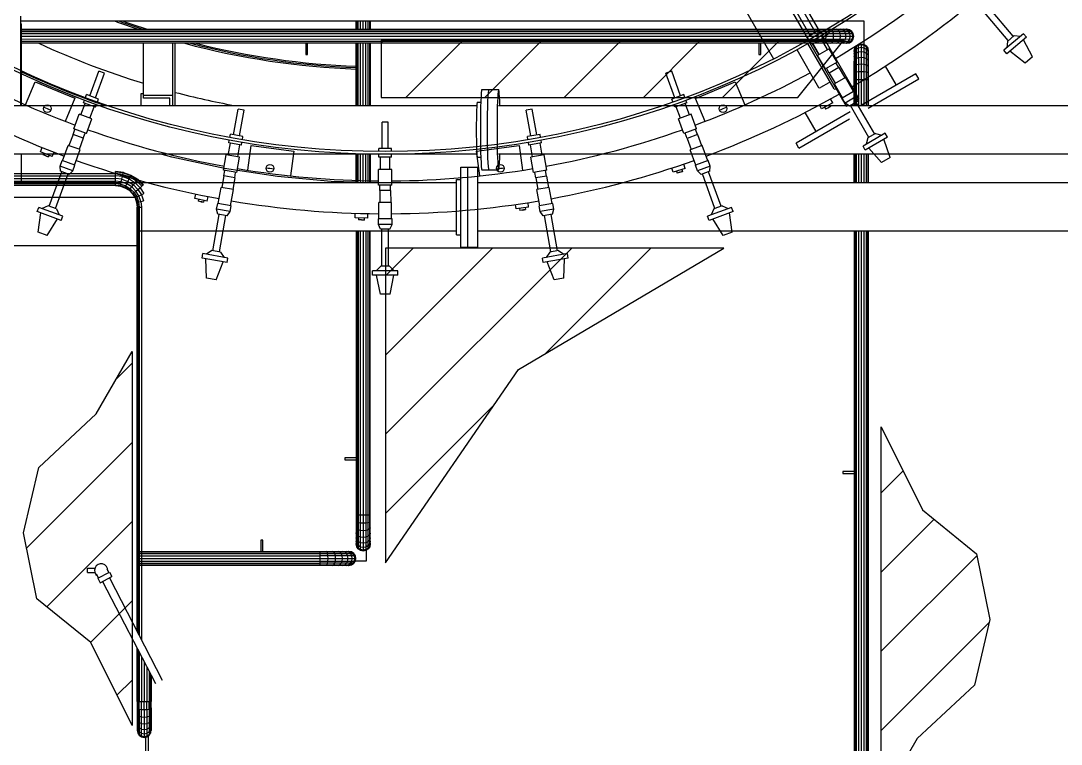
# Model space of a CAD drawing. Header units: metres. Extents: x 0 to 63075, y 0 to 44550.
# Drawn here: x 58181 to 58725, y 39612 to 39990 of the extents above; entities that cross this region are included whole.
import ezdxf

# ---------------------------------------------------------------- set-up
doc = ezdxf.new("R2010")
doc.units = ezdxf.units.M
doc.header["$LTSCALE"] = 75
for name, color, linetype in [('GSB', 7, 'Continuous'), ('ML6', 1, 'Continuous'), ('SDM', 7, 'Continuous'), ('SL1', 8, 'Continuous')]:
    doc.layers.add(name, color=color, linetype=linetype)
doc.styles.add('ROMANS', font='ROMANS.SHX')
doc.dimstyles.new('75___1-75', dxfattribs={"dimscale": 75, "dimtxt": 2.5, "dimasz": 2, "dimexe": 1.5, "dimexo": 1, "dimgap": 0.5, "dimtad": 1, "dimdec": 0, "dimzin": 12, "dimtxsty": 'ROMANS', "dimcen": 0, "dimclrd": 256, "dimclre": 256, "dimclrt": 3, "dimazin": 3, "dimtfac": 1, "dimtdec": 0, "dimtmove": 0, "dimatfit": 0, "dimfxl": 1, "dimlwd": -1, "dimlwe": -1, "dimarcsym": 0})
pattern_1 = [(44.99813, (326091.56, -18363.04), (-137.8813, 137.89033), [])]

# ---------------------------------------------------------------- blocks, each defined once
blk = doc.blocks.new('A$C6bae614f')
at = {"layer": 'SL1'}
h = blk.add_hatch(dxfattribs=at)
h.set_pattern_fill('_USER', color=256, scale=195, angle=44.9981, style=0, pattern_type=0)
h.set_pattern_definition(pattern_1)
h.paths.add_polyline_path([(402856.7, 40851.6), (404307.4, 40851.6), (404467.9, 41051), (402856.7, 41051.1)])
h = blk.add_hatch(dxfattribs=at)
h.set_pattern_fill('_USER', color=256, scale=195, angle=44.9981, style=0, pattern_type=0)
h.set_pattern_definition(pattern_1)
h.paths.add_polyline_path([(403335.1, 39904.3), (404049.5, 40326.2), (402871.6, 40326.3), (402871.6, 39230.1)])
h = blk.add_hatch(dxfattribs=at)
h.set_pattern_fill('_USER', color=256, scale=195, angle=44.9981, style=0, pattern_type=0)
h.set_pattern_definition([(44.99813, (316091.82, -18683.72), (-137.8813, 137.89033), [])])
h.paths.add_polyline_path([(401988.9, 39966.6), (401988.8, 38663.3), (401844.6, 38952.5), (401657.4, 39105.1), (401610.4, 39334.5), (401663.6, 39562.9), (401864, 39749.1)])
h = blk.add_hatch(dxfattribs=at)
h.set_pattern_fill('_USER', color=256, scale=195, angle=44.9981, style=0, pattern_type=0)
h.set_pattern_definition(pattern_1)
h.paths.add_polyline_path([(404597.7, 38400.5), (404597.7, 39703.8), (404742, 39414.6), (404929.2, 39262.1), (404976.1, 39032.7), (404922.9, 38804.3), (404722.6, 38618)])
for p, q in [((402999.4, 43381.4), (404344.6, 41051.4)), ((403041.3, 43405.6), (404386.4, 41075.6)), ((402961.1, 43172.3), (404223.1, 40986.3)), ((405057.8, 41064.3), (404975.4, 41162.4)), ((401601.3, 40823.5), (401601.3, 41134)), ((404350.9, 41067.6), (404305.1, 41146.7)), ((404369.2, 41078.2), (404323.6, 41157.4)), ((405040.1, 41049.4), (404957.7, 41147.6)), ((401601.3, 41117.9), (404537.8, 41117.8)), ((401601.3, 41107.4), (401603.6, 41107.4)), ((401603.6, 40823.5), (401603.6, 41107.4)), ((401603.6, 41088.8), (404478, 41088.7)), ((402769.4, 41088.7), (402769.4, 41117.8)), ((402771.2, 41088.7), (402771.2, 41117.8)), ((402776.5, 41088.7), (402776.5, 41117.8)), ((402784.4, 41088.7), (402784.4, 41117.8)), ((402793.8, 41088.7), (402793.8, 41117.8)), ((402803.1, 41088.7), (402803.1, 41117.8)), ((402811, 41088.7), (402811, 41117.8)), ((402816.3, 41088.7), (402816.3, 41117.8)), ((402818.2, 41117.8), (402818.2, 41088.7)), ((404378, 41086.8), (404378, 41088.7)), ((404402.4, 41086.8), (404400.3, 41088.7)), ((404425.5, 41086.8), (404421.4, 41088.7)), ((404446.2, 41086.8), (404440.4, 41088.7)), ((404463.5, 41086.8), (404456.2, 41088.7)), ((404476.5, 41086.8), (404468.1, 41088.7)), ((404484.6, 41086.8), (404475.5, 41088.7)), ((404487.4, 41086.8), (404478, 41088.7)), ((404537.8, 41117.8), (404537.8, 41036.5)), ((404537.8, 41117.8), (404537.8, 41036.5)), ((401603.6, 41086.9), (404487.4, 41086.8)), ((401603.6, 41081.6), (404495.3, 41081.5)), ((401603.6, 41073.7), (404500.6, 41073.6)), ((401603.6, 41064.4), (404502.4, 41064.3)), ((401603.6, 41055), (404500.6, 41054.9)), ((404379.3, 41084.1), (404340.8, 41061.8)), ((404346.2, 41052.4), (404340.8, 41061.8)), ((404394.6, 41057.6), (404356, 41035.4)), ((404378, 41081.5), (404378, 41086.8)), ((404378, 41073.6), (404378, 41081.5)), ((404378, 41064.3), (404378, 41073.6)), ((404378, 41054.9), (404378, 41064.3)), ((404378, 41047), (404378, 41054.9)), ((404384.8, 41074.6), (404379.3, 41084.1)), ((404394.6, 41057.6), (404389.5, 41066.4)), ((404411.2, 41017.9), (404389.8, 41054.9)), ((404392.2, 41068), (404519.8, 40847)), ((404404.1, 41081.5), (404402.4, 41086.8)), ((404405.3, 41073.6), (404404.1, 41081.5)), ((404404.1, 41047), (404405.3, 41054.9)), ((404405.7, 41064.3), (404405.3, 41073.6)), ((404405.3, 41054.9), (404405.7, 41064.3)), ((404413.4, 41080.5), (404416.5, 41075.2)), ((404428.9, 41081.5), (404425.5, 41086.8)), ((404431.2, 41073.6), (404428.9, 41081.5)), ((404428.9, 41047), (404431.2, 41054.9)), ((404432, 41064.3), (404431.2, 41073.6)), ((404431.2, 41054.9), (404432, 41064.3)), ((404451.1, 41081.5), (404446.2, 41086.8)), ((404454.4, 41073.6), (404451.1, 41081.5)), ((404451.1, 41047), (404454.4, 41054.9)), ((404455.6, 41064.3), (404454.4, 41073.6)), ((404454.4, 41054.9), (404455.6, 41064.3)), ((404469.7, 41081.5), (404463.5, 41086.8)), ((404473.8, 41073.6), (404469.7, 41081.5)), ((404469.7, 41047), (404473.8, 41054.9)), ((404475.3, 41064.3), (404473.8, 41073.6)), ((404473.8, 41054.9), (404475.3, 41064.3)), ((404483.7, 41081.5), (404476.5, 41086.8)), ((404488.4, 41073.6), (404483.7, 41081.5)), ((404483.7, 41047), (404488.4, 41054.9)), ((404492.3, 41081.5), (404484.6, 41086.8)), ((404495.3, 41081.5), (404487.4, 41086.8)), ((404490.1, 41064.3), (404488.4, 41073.6)), ((404488.4, 41054.9), (404490.1, 41064.3)), ((404497.5, 41073.6), (404492.3, 41081.5)), ((404492.3, 41047), (404497.5, 41054.9)), ((404500.6, 41073.6), (404495.3, 41081.5)), ((404495.3, 41047), (404500.6, 41054.9)), ((404499.3, 41064.3), (404497.5, 41073.6)), ((404497.5, 41054.9), (404499.3, 41064.3)), ((404502.4, 41064.3), (404500.6, 41073.6)), ((404500.6, 41054.9), (404502.4, 41064.3)), ((405093.2, 41073.2), (405025.1, 41016)), ((405103.4, 41061.1), (405035.3, 41003.9)), ((405060.8, 41066.8), (405037, 41046.8)), ((405060.8, 41066.8), (405083.3, 41064.8)), ((405124.6, 40992.8), (405092.8, 41052.2)), ((405103.4, 41061.1), (405093.2, 41073.2)), ((401603.6, 41047.1), (404495.3, 41047)), ((401603.6, 41041.8), (404487.4, 41041.7)), ((404478, 41039.9), (401603.6, 41040)), ((402028.2, 40849.2), (402028.2, 41039.9)), ((402129.8, 41039.9), (402129.8, 40823.5)), ((402139.3, 40823.5), (402139.3, 41039.9)), ((402593.5, 41039.9), (402593.5, 41000.8)), ((402599.9, 41000.8), (402599.9, 41039.9)), ((402769.4, 40823.5), (402769.4, 41039.9)), ((402771.2, 40823.5), (402771.2, 41039.9)), ((402776.5, 40823.5), (402776.5, 41039.9)), ((402784.4, 40823.5), (402784.4, 41039.9)), ((402793.8, 40823.5), (402793.8, 41039.9)), ((402803.1, 40823.5), (402803.1, 41039.9)), ((402811, 40823.5), (402811, 41039.9)), ((402816.3, 40823.5), (402816.3, 41039.9)), ((402818.2, 41039.9), (402818.2, 40823.5)), ((404171.7, 41039.9), (404171.7, 41000.8)), ((404178, 41000.8), (404178, 41039.9)), ((404303.8, 41017.9), (404379.7, 40886.4)), ((404433.9, 40881.4), (404342.7, 41039.5)), ((404348.2, 41042.6), (404475.8, 40821.6)), ((404356, 41035.4), (404351, 41044.1)), ((404358.8, 41037), (404380.1, 41000)), ((404382.1, 41001.2), (404360.8, 41038.1)), ((404417, 41021.3), (404376.3, 40997.8)), ((404378, 41041.7), (404378, 41047)), ((404378, 41039.9), (404378, 41041.7)), ((404400.3, 41039.9), (404402.4, 41041.7)), ((404402.4, 41041.7), (404404.1, 41047)), ((404444.1, 40974.3), (404417, 41021.3)), ((404421.4, 41039.9), (404425.5, 41041.7)), ((404425.5, 41041.7), (404428.9, 41047)), ((404440.4, 41039.9), (404446.2, 41041.7)), ((404446.2, 41041.7), (404451.1, 41047)), ((404456.2, 41039.9), (404463.5, 41041.7)), ((404463.5, 41041.7), (404469.7, 41047)), ((404468.1, 41039.9), (404476.5, 41041.7)), ((404475.5, 41039.9), (404484.6, 41041.7)), ((404476.5, 41041.7), (404483.7, 41047)), ((404478, 41039.9), (404487.4, 41041.7)), ((404484.6, 41041.7), (404492.3, 41047)), ((404487.4, 41041.7), (404495.3, 41047)), ((404503.6, 41014.3), (404505.5, 41023.6)), ((404503.6, 41011.7), (404505.5, 41020.9)), ((404505.5, 41023.6), (404510.8, 41031.5)), ((404505.5, 41020.9), (404510.8, 41028.6)), ((404505.5, 41020.9), (404505.5, 41023.6)), ((404505.5, 41020.9), (404505.5, 41012.8)), ((404505.5, 41012.8), (404510.8, 41019.9)), ((404510.8, 41031.5), (404518.7, 41036.8)), ((404510.8, 41028.6), (404518.7, 41033.7)), ((404510.8, 41031.5), (404510.8, 41005.9)), ((404510.8, 41019.9), (404518.7, 41024.7)), ((404518.7, 41036.8), (404528, 41038.7)), ((404518.7, 41010.1), (404518.7, 41036.8)), ((404518.7, 41033.7), (404528, 41035.5)), ((404518.7, 41024.7), (404528, 41026.3)), ((404528, 41038.7), (404528, 41011.5)), ((404528, 41038.7), (404537.4, 41036.8)), ((404528, 41035.5), (404537.4, 41033.7)), ((404528, 41026.3), (404537.4, 41024.7)), ((404537.4, 41033.7), (404537.4, 41036.8)), ((404537.4, 41036.8), (404545.3, 41031.5)), ((404537.4, 41033.7), (404537.4, 41010.1)), ((404537.4, 41033.7), (404545.3, 41028.6)), ((404537.4, 41024.7), (404545.3, 41019.9)), ((404545.3, 41031.5), (404545.3, 41005.9)), ((404545.3, 41031.5), (404550.6, 41023.6)), ((404545.3, 41028.6), (404550.6, 41020.9)), ((404545.3, 41019.9), (404550.6, 41012.8)), ((404550.6, 41020.9), (404550.6, 41023.6)), ((404550.6, 41023.6), (404552.4, 41014.3)), ((404550.6, 41020.9), (404552.4, 41011.7)), ((404550.6, 41020.9), (404550.6, 40999.7)), ((405035.3, 41003.9), (405025.1, 41016)), ((405037, 41046.8), (405035.1, 41024.4)), ((402593.5, 41000.8), (402599.9, 41000.8)), ((404171.7, 41000.8), (404178, 41000.8)), ((404223.1, 40986.3), (404223.1, 40986.3)), ((404403.4, 40950.8), (404376.3, 40997.8)), ((404503.6, 41014.3), (404503.6, 41011.7)), ((404503.6, 41004.4), (404505.5, 41012.8)), ((404503.6, 41011.7), (404503.6, 40992.4)), ((404503.6, 40992.4), (404505.5, 40999.7)), ((404503.6, 40992.4), (404503.6, 40976.6)), ((404503.6, 40976.6), (404505.5, 40982.4)), ((404505.5, 41012.8), (404505.5, 40999.7)), ((404505.5, 40999.7), (404510.8, 41005.9)), ((404505.5, 40999.7), (404505.5, 40982.4)), ((404505.5, 40982.4), (404510.8, 40987.4)), ((404505.5, 40982.4), (404505.5, 40823.4)), ((404510.8, 41005.9), (404518.7, 41010.1)), ((404510.8, 41005.9), (404510.8, 40987.4)), ((404510.8, 40987.4), (404518.7, 40990.7)), ((404510.8, 40987.4), (404510.8, 40823.4)), ((404518.7, 41010.1), (404528, 41011.5)), ((404518.7, 40990.7), (404518.7, 41010.1)), ((404518.7, 40990.7), (404528, 40991.8)), ((404518.7, 40990.7), (404518.7, 40823.4)), ((404528, 41011.5), (404528, 40991.8)), ((404528, 41011.5), (404537.4, 41010.1)), ((404528, 40991.8), (404537.4, 40990.7)), ((404528, 40991.8), (404528, 40823.4)), ((404537.4, 41010.1), (404545.3, 41005.9)), ((404537.4, 41010.1), (404537.4, 40990.7)), ((404537.4, 40990.7), (404537.4, 40823.4)), ((404537.4, 40990.7), (404545.3, 40987.4)), ((404545.3, 41005.9), (404545.3, 40987.4)), ((404545.3, 41005.9), (404550.6, 40999.7)), ((404545.3, 40987.4), (404550.6, 40982.4)), ((404545.3, 40987.4), (404545.3, 40823.4)), ((404550.6, 41012.8), (404552.4, 41004.4)), ((404550.6, 40999.7), (404550.6, 40982.4)), ((404550.6, 40999.7), (404552.4, 40992.4)), ((404550.6, 40982.4), (404552.4, 40976.6)), ((404550.6, 40982.4), (404550.6, 40823.4)), ((404552.4, 41011.7), (404552.4, 41014.3)), ((404552.4, 41011.7), (404552.4, 40992.4)), ((404552.4, 40992.4), (404552.4, 40976.6)), ((405098.9, 40971.2), (405045.9, 41012.8)), ((405124.6, 40992.8), (405098.9, 40971.2)), ((404444.1, 40974.3), (404403.4, 40950.8)), ((404417, 40936.2), (404407.3, 40953)), ((404450, 40955.3), (404417, 40936.2)), ((404450, 40955.3), (404440.3, 40972)), ((404450, 40955.3), (404470.6, 40919.8)), ((404503.6, 40823.4), (404503.6, 40976.6)), ((404503.6, 40957.6), (404505.5, 40961.7)), ((404505.5, 40961.7), (404510.8, 40965.1)), ((404510.8, 40965.1), (404518.7, 40967.4)), ((404518.7, 40967.4), (404528, 40968.2)), ((404528, 40968.2), (404537.4, 40967.4)), ((404537.4, 40967.4), (404545.3, 40965.1)), ((404545.3, 40965.1), (404550.6, 40961.7)), ((404550.6, 40961.7), (404552.4, 40957.6)), ((404552.4, 40976.6), (404552.4, 40823.4)), ((404612, 40960.3), (404650.2, 40894.2)), ((401841.3, 40857.2), (401872.5, 40943)), ((401861.2, 40849.9), (401892.5, 40935.7)), ((401892.5, 40935.7), (401872.5, 40943)), ((403868.1, 40942.9), (403848.1, 40935.6)), ((403879.4, 40849.8), (403848.1, 40935.6)), ((403899.3, 40857.1), (403868.1, 40942.9)), ((404417, 40936.2), (404437.3, 40900.6)), ((404473, 40921.2), (404434.9, 40899.2)), ((404501.5, 40872), (404473, 40921.2)), ((404503.6, 40936.5), (404505.5, 40938.6)), ((404503.6, 40914.3), (404505.5, 40914.3)), ((404505.5, 40938.6), (404510.8, 40940.3)), ((404505.5, 40914.3), (404510.8, 40914.3)), ((404510.8, 40940.3), (404518.7, 40941.5)), ((404510.8, 40914.3), (404518.7, 40914.3)), ((404518.7, 40941.5), (404528, 40941.9)), ((404518.7, 40914.3), (404528, 40914.3)), ((404528, 40941.9), (404537.4, 40941.5)), ((404528, 40914.3), (404537.4, 40914.3)), ((404718.9, 40933.9), (404530.9, 40825.3)), ((404537.4, 40941.5), (404545.3, 40940.3)), ((404537.4, 40914.3), (404545.3, 40914.3)), ((404545.3, 40940.3), (404550.6, 40938.6)), ((404545.3, 40914.3), (404550.6, 40914.3)), ((404550.6, 40938.6), (404552.4, 40936.5)), ((404550.6, 40914.3), (404552.4, 40914.3)), ((404552.9, 40814.2), (404729.2, 40916)), ((404729.2, 40916), (404718.9, 40933.9)), ((401617.7, 40825.5), (401651, 40905.8)), ((401651, 40905.8), (401789.6, 40848.4)), ((403207.2, 40879), (403265.3, 40879)), ((403950.9, 40848.3), (404089.5, 40905.7)), ((404089.5, 40905.7), (404122.8, 40825.4)), ((404414.8, 40902.6), (404385.8, 40885.9)), ((404463.4, 40850), (404434.9, 40899.2)), ((404440, 40880.9), (404441.2, 40881.5)), ((404503.1, 40872.9), (404461.7, 40849)), ((404513.3, 40855.3), (404503.1, 40872.9)), ((401789.6, 40848.4), (401756.3, 40768.1)), ((401819.9, 40832.5), (401823.3, 40842)), ((401826.6, 40850.9), (401830.3, 40861.1)), ((401872.1, 40845.9), (401830.3, 40861.1)), ((401868.4, 40835.7), (401872.1, 40845.9)), ((402020.8, 40823.5), (402020.8, 40864.7)), ((402020.8, 40864.7), (402028.2, 40864.7)), ((402129.8, 40858.7), (402028.2, 40858.7)), ((402120.2, 40849.2), (402028.2, 40849.2)), ((402120.2, 40823.5), (402120.2, 40849.2)), ((403191.4, 40835.4), (403203.2, 40835.4)), ((403910.2, 40861.1), (403868.4, 40845.9)), ((403872.1, 40835.6), (403868.4, 40845.9)), ((403914, 40850.8), (403910.2, 40861.1)), ((403920.7, 40832.4), (403917.2, 40841.9)), ((403984.2, 40768), (403950.9, 40848.3)), ((404428.8, 40832.1), (404421.4, 40846.1)), ((404471.9, 40831.4), (404461.7, 40849)), ((404513.3, 40855.3), (404471.9, 40831.4)), ((404515, 40837.1), (404486.8, 40820.8)), ((404515, 40837.1), (404513.3, 40855.3)), ((404514.4, 40843.9), (404519.8, 40847)), ((400267.6, 40823.6), (403189.6, 40823.5)), ((401604.3, 40823.5), (401603.6, 40823.8)), ((401810.4, 40790.5), (401825, 40830.6)), ((401861.7, 40817.3), (401819.9, 40832.5)), ((401842, 40779), (401856.6, 40819.1)), ((401861.7, 40817.3), (401865.2, 40826.7)), ((402342.4, 40720.9), (402358.3, 40810.9)), ((402379.2, 40807.2), (402358.3, 40810.9)), ((402363.3, 40717.3), (402379.2, 40807.2)), ((403265.3, 40823.5), (406187.2, 40823.4)), ((403382.3, 40810.8), (403361.3, 40807.1)), ((403377.2, 40717.2), (403361.3, 40807.1)), ((403398.1, 40720.9), (403382.3, 40810.8)), ((403878.8, 40817.2), (403875.4, 40826.7)), ((403920.7, 40832.4), (403878.8, 40817.2)), ((403898.6, 40778.9), (403884, 40819.1)), ((403930.1, 40790.4), (403915.5, 40830.5)), ((404489.1, 40801.1), (404301, 40692.6)), ((404390, 40811.5), (404382.7, 40825.1)), ((404428.8, 40832.1), (404390, 40811.5)), ((404400.9, 40817.3), (404404.1, 40811.1)), ((404421.2, 40820.2), (404404.1, 40811.1)), ((404412.7, 40815.7), (404404.1, 40811.1)), ((404412.7, 40815.7), (404421.2, 40820.2)), ((404417.9, 40826.3), (404421.2, 40820.2)), ((404486.8, 40820.8), (404471.9, 40831.4)), ((404475.8, 40821.6), (404481.2, 40824.8)), ((404554.9, 40712.2), (404490.9, 40823.2)), ((404575, 40723.7), (404510.9, 40834.7)), ((401785.5, 40741.7), (401804.1, 40792.8)), ((401848.3, 40776.7), (401804.1, 40792.8)), ((401829.7, 40725.7), (401848.3, 40776.7)), ((402880.9, 40765.1), (402859.6, 40765.1)), ((402859.7, 40673.8), (402859.6, 40765.1)), ((402880.9, 40673.8), (402880.9, 40765.1)), ((403936.4, 40792.7), (403892.3, 40776.6)), ((403910.9, 40725.6), (403892.3, 40776.6)), ((403955, 40741.7), (403936.4, 40792.7)), ((404311.3, 40674.7), (404487.6, 40776.5)), ((404331.6, 40798.4), (404369.8, 40732.3)), ((401783.1, 40722), (401789.7, 40740.2)), ((401829.7, 40725.7), (401785.5, 40741.7)), ((401818.9, 40709), (401825.5, 40727.2)), ((403955, 40741.7), (403910.9, 40725.6)), ((403921.6, 40708.9), (403915, 40727.1)), ((403957.5, 40722), (403950.8, 40740.2)), ((404611.4, 40726.4), (404534.4, 40681.9)), ((404619.3, 40712.7), (404611.4, 40726.4)), ((401783.1, 40722), (401768.9, 40683.6)), ((401818.9, 40709), (401783.1, 40722)), ((401818.9, 40709), (401805, 40670.4)), ((402323.6, 40649.9), (402331.1, 40692)), ((402325.7, 40692.9), (402327.4, 40702.8)), ((402369.5, 40685.2), (402325.7, 40692.9)), ((402329.1, 40712.2), (402331, 40723)), ((402374.8, 40715.2), (402331, 40723)), ((402369.5, 40685.2), (402371.3, 40695.1)), ((402372.9, 40704.5), (402374.8, 40715.2)), ((403409.6, 40722.9), (403365.7, 40715.2)), ((403367.6, 40704.4), (403365.7, 40715.2)), ((403371, 40685.2), (403369.3, 40695.1)), ((403414.9, 40692.9), (403371, 40685.2)), ((403416.9, 40649.9), (403409.5, 40691.9)), ((403411.5, 40712.2), (403409.6, 40722.9)), ((403414.9, 40692.9), (403413.1, 40702.8)), ((403957.5, 40722), (403921.6, 40708.9)), ((403921.6, 40708.9), (403935.5, 40670.4)), ((403957.5, 40722), (403971.6, 40683.5)), ((404311.3, 40674.7), (404301, 40692.6)), ((404619.3, 40712.7), (404542.3, 40668.2)), ((404551.5, 40710.2), (404545.7, 40688.4)), ((404578.4, 40725.7), (404551.5, 40710.2)), ((404578.4, 40725.7), (404600.2, 40719.9)), ((404628.4, 40641.8), (404607.4, 40705.8)), ((400267.6, 40655.3), (403189.6, 40655.2)), ((401603.6, 40553.5), (401603.6, 40655.3)), ((401670.2, 40662.5), (401676, 40676.9)), ((401711, 40646.1), (401670.2, 40662.5)), ((401681.7, 40657.9), (401679, 40651.5)), ((401711, 40646.1), (401716.9, 40660.8)), ((401746.8, 40631), (401766.3, 40684.5)), ((401807.6, 40669.5), (401766.3, 40684.5)), ((401788.2, 40616), (401807.6, 40669.5)), ((402127.6, 40643.4), (402085.1, 40655.2)), ((402356.7, 40644.1), (402364.1, 40686.1)), ((402392.3, 40597.6), (402403.7, 40683.8)), ((402403.7, 40683.8), (402552.4, 40664.2)), ((402552.4, 40664.2), (402541, 40578)), ((402769.4, 40553.5), (402769.4, 40655.2)), ((402771.2, 40553.5), (402771.2, 40655.2)), ((402776.5, 40553.5), (402776.5, 40655.2)), ((402784.4, 40553.5), (402784.4, 40655.2)), ((402793.8, 40553.5), (402793.8, 40655.2)), ((402803.1, 40553.5), (402803.1, 40655.2)), ((402811, 40553.5), (402811, 40655.2)), ((402816.3, 40553.5), (402816.3, 40655.2)), ((402818.2, 40655.2), (402818.2, 40553.5)), ((402892.5, 40673.8), (402848, 40673.8)), ((402848, 40662.9), (402848, 40673.8)), ((402892.5, 40662.9), (402892.5, 40673.8)), ((403188.1, 40664.2), (403336.9, 40683.8)), ((403199.5, 40578), (403188.1, 40664.2)), ((403265.3, 40655.2), (406187.2, 40655.1)), ((403336.9, 40683.8), (403348.2, 40597.6)), ((403383.8, 40644.1), (403376.4, 40686.1)), ((403974.2, 40684.4), (403932.9, 40669.4)), ((403952.4, 40615.9), (403932.9, 40669.4)), ((403993.7, 40631), (403974.2, 40684.4)), ((404503.6, 40553.4), (404503.6, 40655.2)), ((404505.5, 40655.2), (404505.5, 40553.4)), ((404510.8, 40655.2), (404510.8, 40553.4)), ((404518.7, 40655.2), (404518.7, 40553.4)), ((404528, 40655.2), (404528, 40553.4)), ((404542.3, 40668.2), (404534.4, 40681.9)), ((404537.4, 40655.2), (404537.3, 40553.4)), ((404545.3, 40655.2), (404545.3, 40553.4)), ((404550.6, 40655.2), (404550.6, 40553.4)), ((404552.4, 40655.2), (404552.4, 40553.4)), ((404599.3, 40624.9), (404554.3, 40675.1)), ((401697, 40644.2), (401679, 40651.5)), ((401688, 40647.8), (401679, 40651.5)), ((401688, 40647.8), (401697, 40644.2)), ((401699.5, 40650.7), (401697, 40644.2)), ((401738.1, 40612.6), (401745.1, 40631.7)), ((401789.9, 40615.4), (401745.1, 40631.7)), ((402310.7, 40604.1), (402127.6, 40643.4)), ((402307.6, 40597.6), (402317, 40651.1)), ((402363.3, 40642.9), (402317, 40651.1)), ((402353.9, 40589.4), (402363.3, 40642.9)), ((402848, 40643.3), (402848, 40653.4)), ((402892.5, 40643.3), (402848, 40643.3)), ((402853.5, 40600.6), (402853.5, 40643.3)), ((402887, 40600.6), (402887, 40643.3)), ((402892.5, 40643.3), (402892.5, 40653.4)), ((403191.4, 40643.3), (403203.2, 40643.3)), ((403423.5, 40651), (403377.2, 40642.9)), ((403386.7, 40589.4), (403377.2, 40642.9)), ((403432.9, 40597.6), (403423.5, 40651)), ((403915.2, 40604.4), (403910.3, 40619.5)), ((403995.5, 40631.6), (403950.6, 40615.3)), ((404002.4, 40612.5), (403995.5, 40631.6)), ((404628.4, 40641.8), (404599.3, 40624.9)), ((399944.5, 40586.3), (401931, 40586.2)), ((401700.2, 40472.3), (401744, 40592.7)), ((401721.9, 40464.4), (401765.7, 40584.8)), ((401783, 40596.3), (401738.1, 40612.6)), ((401739.5, 40594.4), (401738.1, 40612.6)), ((401770.2, 40583.2), (401739.5, 40594.4)), ((401770.2, 40583.2), (401783, 40596.3)), ((401783, 40596.3), (401789.9, 40615.4)), ((401958.7, 40590.2), (401931, 40593.3)), ((401931, 40591.5), (401931, 40593.3)), ((401958.3, 40588.4), (401931, 40591.5)), ((401931, 40586.2), (401931, 40591.5)), ((401957.1, 40583.2), (401931, 40586.2)), ((401931, 40546.4), (401931, 40586.2)), ((401955.4, 40575.5), (401957.1, 40583.2)), ((401957.1, 40583.2), (401958.3, 40588.4)), ((401957.1, 40583.2), (401981.9, 40574.6)), ((401958.3, 40588.4), (401958.7, 40590.2)), ((401958.3, 40588.4), (401984.2, 40579.3)), ((401958.7, 40590.2), (401985, 40581)), ((402353.9, 40589.4), (402307.6, 40597.6)), ((402308.6, 40577.8), (402312, 40596.8)), ((402495.7, 40575.9), (402310.7, 40604.1)), ((402346.1, 40571.2), (402349.5, 40590.2)), ((402893.8, 40600.6), (402846.8, 40600.6)), ((402846.8, 40546.3), (402846.8, 40600.6)), ((402893.8, 40546.3), (402893.8, 40600.6)), ((403134, 40469.3), (403134, 40609)), ((403134, 40609), (403192.2, 40609)), ((403157.9, 40469.3), (403157.9, 40609)), ((403192.2, 40609), (403192.2, 40469.3)), ((403207.2, 40599.6), (403265.3, 40599.6)), ((403432.9, 40597.6), (403386.7, 40589.4)), ((403394.4, 40571.1), (403391, 40590.2)), ((403431.9, 40577.7), (403428.6, 40596.8)), ((403873.5, 40590.8), (403868.7, 40605.5)), ((403915.2, 40604.4), (403873.5, 40590.8)), ((403885.2, 40594.6), (403887.3, 40588)), ((403905.7, 40594), (403887.3, 40588)), ((403896.5, 40590.9), (403887.3, 40588)), ((403896.5, 40590.9), (403905.7, 40594)), ((403903.5, 40600.5), (403905.7, 40594)), ((403957.5, 40596.2), (403950.6, 40615.3)), ((404002.4, 40612.5), (403957.5, 40596.2)), ((403970.3, 40583.1), (403957.5, 40596.2)), ((404001, 40594.3), (403970.3, 40583.1)), ((404018.6, 40464.3), (403974.8, 40584.8)), ((404040.4, 40472.3), (403996.5, 40592.7)), ((404001, 40594.3), (404002.4, 40612.5)), ((399944.5, 40578.3), (401931, 40578.3)), ((399944.5, 40569), (401931, 40568.9)), ((399944.5, 40559.7), (401931, 40559.6)), ((399944.5, 40551.7), (401931, 40551.7)), ((399944.5, 40546.5), (401931, 40546.4)), ((403118.2, 40553.5), (400192.2, 40553.6)), ((401955.4, 40575.5), (401931, 40578.3)), ((401953.3, 40566.4), (401931, 40568.9)), ((401951.2, 40557.3), (401931, 40559.6)), ((401949.4, 40549.6), (401931, 40551.7)), ((401931, 40544.5), (401931, 40546.4)), ((401948.3, 40544.5), (401931, 40546.4)), ((401948.3, 40544.5), (401949.4, 40549.6)), ((401949.4, 40549.6), (401951.2, 40557.3)), ((401949.4, 40549.6), (401966.9, 40543.5)), ((401951.2, 40557.3), (401953.3, 40566.4)), ((401970.4, 40550.6), (401951.2, 40557.3)), ((401953.3, 40566.4), (401955.4, 40575.5)), ((401953.3, 40566.4), (401974.4, 40559)), ((401955.4, 40575.5), (401978.5, 40567.4)), ((401966.9, 40543.5), (401970.4, 40550.6)), ((401970.4, 40550.6), (401974.4, 40559)), ((401987.6, 40539.8), (401970.4, 40550.6)), ((401974.4, 40559), (401978.5, 40567.4)), ((401974.4, 40559), (401993.4, 40547.1)), ((401978.5, 40567.4), (401981.9, 40574.6)), ((401978.5, 40567.4), (401999.2, 40554.4)), ((401981.9, 40574.6), (401984.2, 40579.3)), ((401981.9, 40574.6), (402004.1, 40560.6)), ((401984.2, 40579.3), (401985, 40581)), ((401984.2, 40579.3), (402007.4, 40564.7)), ((401985, 40581), (402008.6, 40566.2)), ((401987.6, 40539.8), (401993.4, 40547.1)), ((401993.4, 40547.1), (401999.2, 40554.4)), ((401993.4, 40547.1), (402009.2, 40531.3)), ((401999.2, 40554.4), (402004.1, 40560.6)), ((401999.2, 40554.4), (402016.5, 40537.1)), ((402004.1, 40560.6), (402007.4, 40564.7)), ((402004.1, 40560.6), (402022.7, 40542)), ((402007.4, 40564.7), (402008.6, 40566.2)), ((402007.4, 40564.7), (402026.8, 40545.3)), ((402008.6, 40566.2), (402028.3, 40546.5)), ((402022.7, 40542), (402026.8, 40545.3)), ((402026.8, 40545.3), (402028.3, 40546.5)), ((402308.6, 40577.8), (402301.3, 40537.4)), ((402346.1, 40571.2), (402308.6, 40577.8)), ((402346.1, 40571.2), (402339.2, 40530.7)), ((402682.2, 40559), (402495.7, 40575.9)), ((402769.4, 40556.3), (402682.2, 40559)), ((402692.5, 40558.7), (402692.5, 40553.5)), ((402893.8, 40546.3), (402846.8, 40546.3)), ((402851.2, 40526.9), (402851.2, 40546.3)), ((402889.3, 40526.9), (402889.3, 40546.3)), ((403118.2, 40469.3), (403118.2, 40565.4)), ((403118.2, 40565.4), (403134, 40565.4)), ((406368.3, 40553.4), (403192.2, 40553.5)), ((403431.9, 40577.7), (403394.4, 40571.1)), ((403394.4, 40571.1), (403401.4, 40530.7)), ((403431.9, 40577.7), (403439.2, 40537.4)), ((401931, 40544.5), (399944.5, 40544.6)), ((401931, 40544.5), (401947.9, 40542.6)), ((401947.9, 40542.6), (401948.3, 40544.5)), ((401947.9, 40542.6), (401963.8, 40537)), ((401948.3, 40544.5), (401964.6, 40538.7)), ((401963.8, 40537), (401964.6, 40538.7)), ((401963.8, 40537), (401978.2, 40528)), ((401964.6, 40538.7), (401966.9, 40543.5)), ((401964.6, 40538.7), (401979.3, 40529.5)), ((401966.9, 40543.5), (401982.6, 40533.6)), ((401978.2, 40528), (401979.3, 40529.5)), ((401978.2, 40528), (401990.1, 40516.1)), ((401979.3, 40529.5), (401982.6, 40533.6)), ((401979.3, 40529.5), (401991.6, 40517.2)), ((401982.6, 40533.6), (401987.6, 40539.8)), ((401982.6, 40533.6), (401995.7, 40520.5)), ((402001.9, 40525.5), (401987.6, 40539.8)), ((401990.1, 40516.1), (401991.6, 40517.2)), ((401990.1, 40516.1), (401999.1, 40501.7)), ((401991.6, 40517.2), (401995.7, 40520.5)), ((401991.6, 40517.2), (402000.8, 40502.5)), ((401995.7, 40520.5), (402001.9, 40525.5)), ((401995.7, 40520.5), (402005.6, 40504.8)), ((402001.9, 40525.5), (402009.2, 40531.3)), ((402012.7, 40508.3), (402001.9, 40525.5)), ((402009.2, 40531.3), (402016.5, 40537.1)), ((402009.2, 40531.3), (402021.1, 40512.3)), ((402012.7, 40508.3), (402021.1, 40512.3)), ((402016.5, 40537.1), (402022.7, 40542)), ((402016.5, 40537.1), (402029.5, 40516.4)), ((402021.1, 40512.3), (402029.5, 40516.4)), ((402021.1, 40512.3), (402028.5, 40491.2)), ((402207.8, 40499.5), (402211, 40514.7)), ((402288.7, 40481.9), (402298.6, 40537.9)), ((402341.9, 40530.3), (402298.6, 40537.9)), ((402332, 40474.2), (402341.9, 40530.3)), ((402851.2, 40526.9), (402851.1, 40485.9)), ((402889.3, 40526.9), (402851.2, 40526.9)), ((402889.3, 40526.9), (402889.5, 40485.9)), ((403441.9, 40537.9), (403398.6, 40530.2)), ((403408.5, 40474.2), (403398.6, 40530.2)), ((403451.8, 40481.8), (403441.9, 40537.9)), ((401998.7, 40502.5), (400909, 40502.5)), ((401696.4, 40473.7), (401676, 40464.1)), ((401725.6, 40463.1), (401696.4, 40473.7)), ((401999.1, 40501.7), (402000.8, 40502.5)), ((401999.1, 40501.7), (402004.7, 40485.8)), ((402000.8, 40502.5), (402005.6, 40504.8)), ((402000.8, 40502.5), (402006.5, 40486.2)), ((402004.7, 40485.8), (402006.5, 40486.2)), ((402004.7, 40485.8), (402006.6, 40468.9)), ((402005.6, 40504.8), (402012.7, 40508.3)), ((402005.6, 40504.8), (402011.7, 40487.3)), ((402006.5, 40486.2), (402011.7, 40487.3)), ((402006.5, 40486.2), (402008.5, 40468.9)), ((402011.7, 40487.3), (402019.4, 40489.1)), ((402011.7, 40487.3), (402013.8, 40468.9)), ((402019.4, 40489.1), (402012.7, 40508.3)), ((402019.4, 40489.1), (402028.5, 40491.2)), ((402019.4, 40489.1), (402021.7, 40468.9)), ((402250.8, 40490.4), (402207.8, 40499.5)), ((402219.9, 40497), (402218.4, 40490.2)), ((402237.3, 40486.2), (402218.4, 40490.2)), ((402227.8, 40488.1), (402218.4, 40490.2)), ((402227.8, 40488.1), (402237.3, 40486.2)), ((402238.7, 40493), (402237.3, 40486.2)), ((402250.8, 40490.4), (402254.1, 40505.9)), ((402283.3, 40462.2), (402286.9, 40482.2)), ((402333.9, 40473.9), (402286.9, 40482.2)), ((402330.4, 40453.9), (402333.9, 40473.9)), ((402892.3, 40485.9), (402848.3, 40485.9)), ((402848.3, 40429), (402848.3, 40485.9)), ((402892.3, 40429), (402892.3, 40485.9)), ((403326.4, 40463.1), (403324.2, 40478.4)), ((403369.9, 40469.3), (403367.7, 40485)), ((403453.7, 40482.1), (403406.6, 40473.9)), ((403410.2, 40453.8), (403406.6, 40473.9)), ((403457.2, 40462.1), (403453.7, 40482.1)), ((404044.1, 40473.6), (404014.9, 40463)), ((404044.1, 40473.6), (404064.5, 40464.1)), ((401658.4, 40453.7), (401663.8, 40468.6)), ((401741.9, 40423.3), (401658.4, 40453.7)), ((401661.8, 40382.3), (401671.3, 40449)), ((401747.3, 40438.2), (401663.8, 40468.6)), ((401725.6, 40463.1), (401735.1, 40442.6)), ((401741.9, 40423.3), (401747.3, 40438.2)), ((402006.6, 38990.7), (402006.6, 40468.9)), ((402006.6, 40468.9), (402008.5, 40468.9)), ((402008.5, 40468.9), (402008.4, 38987.1)), ((402008.5, 40468.9), (402013.8, 40468.9)), ((402013.8, 40468.9), (402013.7, 38976.9)), ((402013.8, 40468.9), (402021.7, 40468.9)), ((402021.7, 40468.9), (402021.6, 38961.6)), ((402270.3, 40317.5), (402292.6, 40443.7)), ((402330.4, 40453.9), (402283.3, 40462.2)), ((402287.9, 40444.5), (402283.3, 40462.2)), ((402320, 40438.8), (402287.9, 40444.5)), ((402293.1, 40313.4), (402315.3, 40439.6)), ((402320, 40438.8), (402330.4, 40453.9)), ((402765.5, 40432.4), (402766, 40447.9)), ((402809.4, 40430.9), (402810, 40446.7)), ((403118.2, 40373.3), (403118.2, 40469.3)), ((403134, 40329.6), (403134, 40469.3)), ((403157.9, 40329.6), (403157.9, 40469.3)), ((403192.2, 40469.3), (403192.2, 40329.6)), ((403369.9, 40469.3), (403326.4, 40463.1)), ((403338.6, 40464.8), (403339.6, 40458)), ((403358.7, 40460.7), (403339.6, 40458)), ((403349.1, 40459.3), (403339.6, 40458)), ((403349.1, 40459.3), (403358.7, 40460.7)), ((403357.7, 40467.5), (403358.7, 40460.7)), ((403457.2, 40462.1), (403410.2, 40453.8)), ((403420.5, 40438.8), (403410.2, 40453.8)), ((403452.6, 40444.4), (403420.5, 40438.8)), ((403447.4, 40313.4), (403425.2, 40439.6)), ((403470.2, 40317.4), (403447.9, 40443.6)), ((403452.6, 40444.4), (403457.2, 40462.1)), ((404076.7, 40468.5), (403993.2, 40438.1)), ((403998.6, 40423.2), (403993.2, 40438.1)), ((404082.1, 40453.6), (403998.6, 40423.2)), ((404014.9, 40463), (404005.4, 40442.6)), ((404078.7, 40382.2), (404069.2, 40448.9)), ((404082.1, 40453.6), (404076.7, 40468.5)), ((401693.4, 40370.8), (401729, 40428)), ((402809.4, 40430.9), (402765.5, 40432.4)), ((402777.8, 40432), (402777.6, 40425)), ((402796.9, 40424.4), (402777.6, 40425)), ((402787.2, 40424.7), (402777.6, 40425)), ((402787.2, 40424.7), (402796.9, 40424.4)), ((402797.1, 40431.3), (402796.9, 40424.4)), ((402894.1, 40429), (402846.4, 40429)), ((402846.4, 40408.7), (402846.4, 40429)), ((402894.1, 40408.7), (402846.4, 40408.7)), ((402853.9, 40392.1), (402846.4, 40408.7)), ((402886.6, 40392.1), (402894.1, 40408.7)), ((402894.1, 40408.7), (402894.1, 40429)), ((404047.1, 40370.7), (404011.5, 40428)), ((401693.4, 40370.8), (401661.8, 40382.3)), ((403118.2, 40385.2), (402006.6, 40385.2)), ((402769.4, 40385.2), (402769.3, 39295.8)), ((402771.2, 40385.2), (402771.2, 39286.5)), ((402776.5, 40385.2), (402776.5, 39278.6)), ((402784.4, 39276.3), (402784.4, 40385.2)), ((402793.8, 40385.2), (402793.7, 39271.4)), ((402803.1, 40385.2), (402803.1, 39276.3)), ((402811, 39281.5), (402811, 40385.2)), ((402816.3, 39297.3), (402816.3, 40385.2)), ((402818.1, 39295.8), (402818.2, 40385.2)), ((402886.6, 40392.1), (402853.9, 40392.1)), ((402858.7, 40263.9), (402858.7, 40392.1)), ((402881.8, 40263.9), (402881.8, 40392.1)), ((403118.2, 40373.3), (403134, 40373.3)), ((406368.3, 40385.1), (403192.2, 40385.2)), ((404078.7, 40382.2), (404047.1, 40370.7)), ((404503.6, 40385.2), (404503.5, 36540.7)), ((404505.5, 40385.2), (404505.3, 36540.7)), ((404510.8, 40385.2), (404510.6, 36540.7)), ((404518.7, 40385.2), (404518.5, 36540.7)), ((404528, 40385.2), (404527.9, 36540.7)), ((404537.3, 40385.2), (404537.2, 36540.7)), ((404545.3, 40385.2), (404545.1, 36540.7)), ((404550.5, 40385.2), (404550.4, 36540.7)), ((404552.4, 40385.2), (404552.3, 36540.7)), ((402006.6, 40334.2), (400909, 40334.3)), ((403134, 40329.6), (403192.2, 40329.6)), ((402232.4, 40291.9), (402235.2, 40307.5)), ((402320, 40276.4), (402232.4, 40291.9)), ((402322.7, 40292), (402235.2, 40307.5)), ((402266.4, 40318.1), (402248, 40305.2)), ((402297, 40312.7), (402266.4, 40318.1)), ((402297, 40312.7), (402309.9, 40294.3)), ((402320, 40276.4), (402322.7, 40292)), ((403505.4, 40307.4), (403417.8, 40292)), ((403420.6, 40276.4), (403417.8, 40292)), ((403508.1, 40291.8), (403420.6, 40276.4)), ((403443.5, 40312.7), (403430.6, 40294.2)), ((403474.1, 40318.1), (403443.5, 40312.7)), ((403474.1, 40318.1), (403492.6, 40305.2)), ((403508.1, 40291.8), (403505.4, 40307.4)), ((402248.2, 40222.1), (402246, 40289.5)), ((402281.3, 40216.3), (402306.4, 40278.8)), ((402854.7, 40263.9), (402838.8, 40248)), ((402885.8, 40263.9), (402854.7, 40263.9)), ((402885.8, 40263.9), (402901.7, 40248)), ((403459.2, 40216.3), (403434.1, 40278.8)), ((403492.3, 40222.1), (403494.5, 40289.4)), ((402281.3, 40216.3), (402248.2, 40222.1)), ((402914.7, 40248), (402825.8, 40248)), ((402825.8, 40232.2), (402825.8, 40248)), ((402914.7, 40232.2), (402825.8, 40232.2)), ((402853.4, 40166.2), (402839.6, 40232.2)), ((402887.1, 40166.2), (402900.9, 40232.2)), ((402914.7, 40232.2), (402914.7, 40248)), ((403492.3, 40222.1), (403459.2, 40216.3)), ((402887.1, 40166.2), (402853.4, 40166.2)), ((402769.3, 39595.8), (402730.2, 39595.8)), ((402730.2, 39595.8), (402730.2, 39589.5)), ((402730.2, 39589.5), (402769.3, 39589.5)), ((404464.5, 39548.2), (404464.5, 39541.9)), ((404503.6, 39548.2), (404464.5, 39548.2)), ((404464.5, 39541.9), (404503.6, 39541.9)), ((402771.2, 39395.8), (402769.3, 39395.8)), ((402776.5, 39395.8), (402771.2, 39395.8)), ((402784.4, 39395.8), (402776.5, 39395.8)), ((402793.7, 39395.8), (402784.4, 39395.8)), ((402803.1, 39395.8), (402793.7, 39395.8)), ((402811, 39395.8), (402803.1, 39395.8)), ((402816.3, 39395.8), (402811, 39395.8)), ((402818.1, 39395.8), (402816.3, 39395.8)), ((402771.2, 39371.5), (402769.3, 39373.6)), ((402769.3, 39352.4), (402771.2, 39348.4)), ((402776.5, 39369.7), (402771.2, 39371.5)), ((402784.4, 39368.5), (402776.5, 39369.7)), ((402793.7, 39368.1), (402784.4, 39368.5)), ((402803.1, 39368.5), (402793.7, 39368.1)), ((402811, 39369.7), (402803.1, 39368.5)), ((402816.3, 39371.5), (402811, 39369.7)), ((402818.1, 39373.6), (402816.3, 39371.5)), ((402818.1, 39352.4), (402816.3, 39348.4)), ((402769.3, 39333.5), (402771.2, 39339.3)), ((402771.2, 39327.6), (402769.3, 39333.5)), ((402771.2, 39310.3), (402769.3, 39317.6)), ((402776.5, 39344.9), (402771.2, 39348.4)), ((402776.5, 39322.7), (402771.2, 39327.6)), ((402784.4, 39342.6), (402776.5, 39344.9)), ((402784.4, 39319.4), (402776.5, 39322.7)), ((402793.7, 39341.8), (402784.4, 39342.6)), ((402793.7, 39318.2), (402784.4, 39319.4)), ((402803.1, 39342.6), (402793.7, 39341.8)), ((402803.1, 39319.4), (402793.7, 39318.2)), ((402811, 39344.9), (402803.1, 39342.6)), ((402811, 39322.7), (402803.1, 39319.4)), ((402816.3, 39348.4), (402811, 39344.9)), ((402816.3, 39327.6), (402811, 39322.7)), ((402818.1, 39333.5), (402816.3, 39327.6)), ((402818.1, 39317.6), (402816.3, 39310.3)), ((402437.4, 39309.3), (402437.4, 39270.2)), ((402443.7, 39309.3), (402437.4, 39309.3)), ((402443.7, 39270.2), (402443.7, 39309.3)), ((402771.2, 39297.3), (402769.3, 39305.7)), ((402771.2, 39289.2), (402769.3, 39298.3)), ((402771.2, 39286.5), (402769.3, 39295.8)), ((402776.5, 39304.1), (402771.2, 39310.3)), ((402776.5, 39290.2), (402771.2, 39297.3)), ((402776.5, 39281.5), (402771.2, 39289.2)), ((402776.5, 39278.6), (402771.2, 39286.5)), ((402784.4, 39300), (402776.5, 39304.1)), ((402784.4, 39285.4), (402776.5, 39290.2)), ((402784.4, 39276.3), (402776.5, 39281.5)), ((402784.4, 39273.3), (402776.5, 39278.6)), ((402793.7, 39298.5), (402784.4, 39300)), ((402793.7, 39283.7), (402784.4, 39285.4)), ((402803.1, 39300), (402793.7, 39298.5)), ((402803.1, 39285.4), (402793.7, 39283.7)), ((402811, 39304.1), (402803.1, 39300)), ((402811, 39290.2), (402803.1, 39285.4)), ((402811, 39281.5), (402803.1, 39276.3)), ((402811, 39278.6), (402803.1, 39273.3)), ((402816.3, 39310.3), (402811, 39304.1)), ((402816.3, 39297.3), (402811, 39290.2)), ((402816.3, 39289.2), (402811, 39281.5)), ((402816.3, 39286.5), (402811, 39278.6)), ((402811, 39281.5), (402811, 39278.6)), ((402818.1, 39305.7), (402816.3, 39297.3)), ((402818.1, 39298.3), (402816.3, 39289.2)), ((402816.3, 39289.2), (402816.3, 39297.3)), ((402818.1, 39295.8), (402816.3, 39286.5)), ((402816.3, 39289.2), (402816.3, 39286.5)), ((402006.6, 39270.2), (402743.7, 39270.2)), ((402006.6, 39268.4), (402753.1, 39268.4)), ((402006.6, 39263.1), (402761, 39263.1)), ((402006.6, 39255.2), (402643.7, 39255.1)), ((402006.6, 39245.8), (402768.1, 39245.8)), ((402643.7, 39268.4), (402643.7, 39270.2)), ((402643.7, 39263.1), (402643.7, 39268.4)), ((402643.7, 39255.1), (402643.7, 39263.1)), ((402643.7, 39245.8), (402643.7, 39255.1)), ((402766.3, 39255.1), (402643.7, 39255.1)), ((402643.7, 39236.5), (402643.7, 39245.8)), ((402668.1, 39268.4), (402666, 39270.2)), ((402669.8, 39263.1), (402668.1, 39268.4)), ((402671, 39255.1), (402669.8, 39263.1)), ((402671.4, 39245.8), (402671, 39255.1)), ((402671, 39236.5), (402671.4, 39245.8)), ((402691.2, 39268.4), (402687.1, 39270.2)), ((402694.6, 39263.1), (402691.2, 39268.4)), ((402696.9, 39255.1), (402694.6, 39263.1)), ((402697.7, 39245.8), (402696.9, 39255.1)), ((402696.9, 39236.5), (402697.7, 39245.8)), ((402711.9, 39268.4), (402706.1, 39270.2)), ((402716.8, 39263.1), (402711.9, 39268.4)), ((402720.1, 39255.1), (402716.8, 39263.1)), ((402721.3, 39245.8), (402720.1, 39255.1)), ((402720.1, 39236.5), (402721.3, 39245.8)), ((402729.2, 39268.4), (402721.9, 39270.2)), ((402735.4, 39263.1), (402729.2, 39268.4)), ((402742.2, 39268.4), (402733.8, 39270.2)), ((402739.5, 39255.1), (402735.4, 39263.1)), ((402741, 39245.8), (402739.5, 39255.1)), ((402739.5, 39236.5), (402741, 39245.8)), ((402750.3, 39268.4), (402741.2, 39270.2)), ((402749.4, 39263.1), (402742.2, 39268.4)), ((402753.1, 39268.4), (402743.7, 39270.2)), ((402754.1, 39255.1), (402749.4, 39263.1)), ((402758, 39263.1), (402750.3, 39268.4)), ((402761, 39263.1), (402753.1, 39268.4)), ((402755.8, 39245.8), (402754.1, 39255.1)), ((402754.1, 39236.5), (402755.8, 39245.8)), ((402763.2, 39255.1), (402758, 39263.1)), ((402766.3, 39255.1), (402761, 39263.1)), ((402765, 39245.8), (402763.2, 39255.1)), ((402763.2, 39236.5), (402765, 39245.8)), ((402768.1, 39245.8), (402766.3, 39255.1)), ((402766.3, 39236.5), (402768.1, 39245.8)), ((402793.7, 39274.5), (402784.4, 39276.3)), ((402784.4, 39276.3), (402784.4, 39273.3)), ((402793.7, 39271.4), (402784.4, 39273.3)), ((402803.1, 39276.3), (402793.7, 39274.5)), ((402803.1, 39273.3), (402793.7, 39271.4)), ((402803.1, 39276.3), (402803.1, 39273.3)), ((402803.7, 39273.7), (402803.7, 39235.8)), ((401833, 39196.7), (401833, 39211.7)), ((401833, 39211.7), (401859.3, 39211.7)), ((401900.6, 39209.3), (401907.4, 39196.3)), ((402006.6, 39236.5), (402766.3, 39236.5)), ((402006.6, 39228.6), (402643.7, 39228.6)), ((402006.6, 39223.3), (402753.1, 39223.3)), ((402743.7, 39221.4), (402006.6, 39221.4)), ((402643.7, 39228.6), (402643.7, 39236.5)), ((402761, 39228.6), (402643.7, 39228.6)), ((402643.7, 39223.3), (402643.7, 39228.6)), ((402643.7, 39221.4), (402643.7, 39223.3)), ((402666, 39221.4), (402668.1, 39223.3)), ((402668.1, 39223.3), (402669.8, 39228.6)), ((402669.8, 39228.6), (402671, 39236.5)), ((402687.1, 39221.4), (402691.2, 39223.3)), ((402691.2, 39223.3), (402694.6, 39228.6)), ((402694.6, 39228.6), (402696.9, 39236.5)), ((402706.1, 39221.4), (402711.9, 39223.3)), ((402711.9, 39223.3), (402716.8, 39228.6)), ((402716.8, 39228.6), (402720.1, 39236.5)), ((402721.9, 39221.4), (402729.2, 39223.3)), ((402729.2, 39223.3), (402735.4, 39228.6)), ((402733.8, 39221.4), (402742.2, 39223.3)), ((402735.4, 39228.6), (402739.5, 39236.5)), ((402741.2, 39221.4), (402750.3, 39223.3)), ((402742.2, 39223.3), (402749.4, 39228.6)), ((402743.7, 39221.4), (402753.1, 39223.3)), ((402749.4, 39228.6), (402754.1, 39236.5)), ((402750.3, 39223.3), (402758, 39228.6)), ((402753.1, 39223.3), (402761, 39228.6)), ((402758, 39228.6), (402763.2, 39236.5)), ((402761, 39228.6), (402766.3, 39236.5)), ((402803.7, 39235.8), (402765.8, 39235.8)), ((401833, 39196.7), (401859.3, 39196.7)), ((401872.2, 39178), (401865.4, 39191.1)), ((401869.4, 39176.6), (401910.2, 39197.7)), ((401869.4, 39176.6), (401877.4, 39161.1)), ((401877.4, 39161.1), (401918.2, 39182.2)), ((401909.7, 39177.8), (402094, 38822)), ((401910.2, 39197.7), (401918.2, 39182.2)), ((401886, 39165.5), (402070.3, 38809.7)), ((402006.6, 38746.8), (402006.6, 38932.7)), ((402008.4, 38929.1), (402008.4, 38746.8)), ((402013.7, 38918.9), (402013.7, 38746.8)), ((402021.6, 38903.6), (402021.6, 38746.8)), ((402031, 38885.6), (402031, 38746.8)), ((402040.3, 38867.6), (402040.3, 38746.8)), ((402048.2, 38852.3), (402048.2, 38746.8)), ((402053.5, 38842.1), (402053.5, 38746.8)), ((402055.4, 38838.5), (402055.4, 38746.8)), ((402006.6, 38746.8), (402006.6, 38724.6)), ((402006.6, 38746.8), (402008.4, 38746.8)), ((402008.4, 38746.8), (402013.7, 38746.8)), ((402008.4, 38722.5), (402008.4, 38746.8)), ((402013.7, 38720.7), (402013.7, 38746.8)), ((402013.7, 38746.8), (402021.6, 38746.8)), ((402021.6, 38746.8), (402031, 38746.8)), ((402021.6, 38719.6), (402021.6, 38746.8)), ((402031, 38746.8), (402040.3, 38746.8)), ((402031, 38719.2), (402031, 38746.8)), ((402040.3, 38719.6), (402040.3, 38746.8)), ((402040.3, 38746.8), (402048.2, 38746.8)), ((402048.2, 38720.7), (402048.2, 38746.8)), ((402048.2, 38746.8), (402053.5, 38746.8)), ((402053.5, 38746.8), (402055.4, 38746.8)), ((402053.5, 38722.5), (402053.5, 38746.8)), ((402055.4, 38724.6), (402055.4, 38746.8)), ((402006.6, 38724.6), (402006.6, 38649.3)), ((402006.6, 38724.6), (402008.4, 38722.5)), ((402006.6, 38703.4), (402008.4, 38699.4)), ((402008.4, 38722.5), (402013.7, 38720.7)), ((402008.4, 38722.5), (402008.4, 38640.2)), ((402008.4, 38699.4), (402013.7, 38696)), ((402013.7, 38720.7), (402021.6, 38719.6)), ((402013.7, 38720.7), (402013.7, 38632.5)), ((402021.6, 38719.6), (402031, 38719.2)), ((402021.6, 38627.4), (402021.6, 38719.6)), ((402031, 38719.2), (402040.3, 38719.6)), ((402031, 38719.2), (402031, 38622.4)), ((402040.3, 38719.6), (402048.2, 38720.7)), ((402040.3, 38719.6), (402040.3, 38627.4)), ((402048.2, 38720.7), (402053.5, 38722.5)), ((402048.2, 38720.7), (402048.2, 38629.6)), ((402048.2, 38696), (402053.5, 38699.4)), ((402053.5, 38722.5), (402055.4, 38724.6)), ((402053.5, 38722.5), (402053.5, 38637.5)), ((402053.5, 38699.4), (402055.4, 38703.4)), ((402055.4, 38724.6), (402055.4, 38646.8)), ((402006.6, 38684.5), (402008.4, 38678.7)), ((402006.6, 38668.7), (402008.4, 38661.4)), ((402008.4, 38678.7), (402013.7, 38673.7)), ((402008.4, 38661.4), (402013.7, 38655.2)), ((402013.7, 38696), (402021.6, 38693.7)), ((402013.7, 38673.7), (402021.6, 38670.4)), ((402021.6, 38693.7), (402031, 38692.9)), ((402021.6, 38670.4), (402031, 38669.3)), ((402031, 38692.9), (402040.3, 38693.7)), ((402031, 38669.3), (402040.3, 38670.4)), ((402040.3, 38693.7), (402048.2, 38696)), ((402040.3, 38670.4), (402048.2, 38673.7)), ((402048.2, 38673.7), (402053.5, 38678.7)), ((402048.2, 38655.2), (402053.5, 38661.4)), ((402053.5, 38678.7), (402055.4, 38684.5)), ((402053.5, 38661.4), (402055.4, 38668.7)), ((402006.6, 38656.7), (402008.4, 38648.3)), ((402006.6, 38649.3), (402006.6, 38646.8)), ((402006.6, 38649.3), (402008.4, 38640.2)), ((402006.6, 38646.8), (402008.4, 38637.5)), ((402008.4, 38648.3), (402013.7, 38641.2)), ((402008.4, 38640.2), (402008.4, 38637.5)), ((402008.4, 38640.2), (402013.7, 38632.5)), ((402008.4, 38637.5), (402013.7, 38629.6)), ((402013.7, 38655.2), (402021.6, 38651)), ((402013.7, 38641.2), (402021.6, 38636.4)), ((402013.7, 38632.5), (402013.7, 38629.6)), ((402013.7, 38632.5), (402021.6, 38627.4)), ((402013.7, 38629.6), (402021.6, 38624.3)), ((402021.6, 38651), (402031, 38649.6)), ((402021.6, 38636.4), (402031, 38634.8)), ((402021.6, 38627.4), (402031, 38625.6)), ((402021.6, 38627.4), (402021.6, 38624.3)), ((402031, 38649.6), (402040.3, 38651)), ((402031, 38634.8), (402040.3, 38636.4)), ((402031, 38625.6), (402040.3, 38627.4)), ((402040.3, 38651), (402048.2, 38655.2)), ((402040.3, 38636.4), (402048.2, 38641.2)), ((402040.3, 38627.4), (402048.2, 38632.5)), ((402040.3, 38624.3), (402048.2, 38629.6)), ((402040.3, 38627.4), (402040.3, 38624.3)), ((402046.5, 38531.3), (402046.5, 38628.4)), ((402048.2, 38641.2), (402053.5, 38648.3)), ((402048.2, 38632.5), (402053.5, 38640.2)), ((402048.2, 38629.6), (402053.5, 38637.5)), ((402053.5, 38648.3), (402055.4, 38656.7)), ((402053.5, 38640.2), (402055.4, 38649.3)), ((402053.5, 38637.5), (402055.4, 38646.8)), ((402021.6, 38624.3), (402031, 38622.4)), ((402031, 38622.4), (402040.3, 38624.3)), ((402036.5, 38568.8), (402036.5, 38623.5))]:
    blk.add_line(p, q, dxfattribs=at)
for points in [[(402856.7, 40851.6), (404307.4, 40851.6), (404467.9, 41051), (402856.7, 41051.1)], [(403335.1, 39904.3), (404049.5, 40326.2), (402871.6, 40326.3), (402871.6, 39230.1)], [(401988.9, 39966.6), (401988.8, 38663.3), (401844.6, 38952.5), (401657.4, 39105.1), (401610.4, 39334.5), (401663.6, 39562.9), (401864, 39749.1)], [(404597.7, 38400.5), (404597.7, 39703.8), (404742, 39414.6), (404929.2, 39262.1), (404976.1, 39032.7), (404922.9, 38804.3), (404722.6, 38618)]]:
    blk.add_lwpolyline(points, close=True, dxfattribs=at)
for centre, radius in [((402870.4, 43653.3), 3000), ((402870.4, 43653.3), 2990.5), ((401693.5, 40812.4), 13.5), ((404047, 40812.3), 13.5), ((402468.9, 40604.6), 13.5), ((403271.6, 40604.6), 13.5)]:
    blk.add_circle(centre, radius, dxfattribs=at)
for centre, radius, start, end in [((402870.4, 43653.3), 3092.8, 300.4687, 309.5629), ((402870.4, 43653.3), 3207.1, 300.4519, 309.6051), ((402870.4, 43653.3), 2705, 249.6074, 251.4571), ((402870.4, 43653.3), 2700, 249.8948, 251.7761), ((402870.4, 43653.3), 2695.2, 250.1731, 252.086), ((403294.4, 42918.6), 2158.1, 300.6739, 301.3275), ((402870.4, 43653.3), 2878.5, 245.2153, 252.9874), ((402870.4, 43653.3), 2705, 255.0449, 267.8604), ((402870.4, 43653.3), 2700, 255.4475, 267.8565), ((402870.4, 43653.3), 2695.2, 255.8426, 267.8527), ((402870.4, 43653.3), 3092.8, 240.4687, 249.5629), ((402870.4, 43653.3), 2993.5, 244.9645, 250.9637), ((402870.4, 43653.3), 3000, 245.0225, 250.6071), ((402870.4, 43653.3), 3092.8, 290.4334, 298.5864), ((402870.4, 43653.3), 3207.1, 240.4519, 249.6051), ((402870.4, 43653.3), 2878.5, 255.287, 259.4464), ((402870.4, 43653.3), 3207.1, 290.3912, 299.5444), ((402870.4, 43653.3), 3075, 247.2466, 247.7497), ((402870.4, 43653.3), 3075, 292.2466, 292.7497), ((402870.4, 43653.3), 3092.8, 250.4334, 259.5629), ((402870.4, 43653.3), 3092.8, 280.4334, 289.5629), ((402870.4, 43653.3), 3000, 267.9584, 268.0707), ((402870.4, 43653.3), 3207.1, 250.3912, 259.6051), ((402870.4, 43653.3), 3207.1, 280.3912, 289.6051), ((402870.4, 43653.3), 3092.8, 260.4334, 269.5629), ((402870.4, 43653.3), 3075, 262.2466, 262.7497), ((402870.4, 43653.3), 3092.8, 270.4334, 279.5629), ((402870.4, 43653.3), 3075, 277.2466, 277.7497), ((402870.4, 43653.3), 3207.1, 260.3912, 269.6051), ((402870.4, 43653.3), 3207.1, 270.3912, 279.6051), ((401881, 39204.2), 23, 356.9131, 237.8568)]:
    blk.add_arc(centre, radius, start, end, dxfattribs=at)
for centre, major_axis, ratio, start_param, end_param in [((403207.2, 40739.3), (0, 139.7), 0.039582, 0, 1.570796), ((403231, 40739.3), (0, 139.7), 0.039582, 0, 1.570796), ((403265.3, 40739.3), (0, 139.7), 0.039582, 5.358734, 7.853982), ((404384, 40888.9), (-4.33, -2.5), 0.707107, 0, 1.570796), ((404416.9, 40898.9), (5.2, 3), 0.707107, 0, 1.570796), ((404438.3, 40883.9), (-4.33, -2.5), 0.707107, 0, 1.570796), ((403191.4, 40739.3), (0, 96), 0.039582, 0, 1.570796), ((403191.4, 40739.3), (0, -96), 0.039582, 4.712389, 6.283185), ((403207.2, 40739.3), (0, -139.7), 0.039582, 4.712389, 6.283185), ((403231, 40739.3), (0, -139.7), 0.039582, 4.712389, 6.283185), ((403265.3, 40739.3), (0, -139.7), 0.039582, 4.712389, 7.207637)]:
    blk.add_ellipse(centre, major_axis=major_axis, ratio=ratio, start_param=start_param, end_param=end_param, dxfattribs=at)
blk = doc.blocks.new('zw$15D4')
at = {"layer": 'ML6', "xscale": 0.2502808837766805, "yscale": 0.2502808837766805, "zscale": 0.2502808837766805}
blk.add_blockref('A$C6bae614f', (-85544.74, -3177.34), dxfattribs=at)

msp = doc.modelspace()

# ---------------------------------------------------------------- block references
at = {"layer": 'GSB', "xscale": 0.6000000000000068, "yscale": 0.6000000000000068, "zscale": 0.6000000000000068}
msp.add_blockref('zw$15D4', (49200, 35721.63), dxfattribs=at)

# ---------------------------------------------------------------- leaders
at = {"layer": 'SDM'}
msp.add_leader([(52766.71, 37891.88), (59453.13, 42438.72), (62243.43, 42438.72)], dimstyle='75___1-75', override={"dimtad": 0}, dxfattribs=at)

doc.saveas('drawing.dxf')
